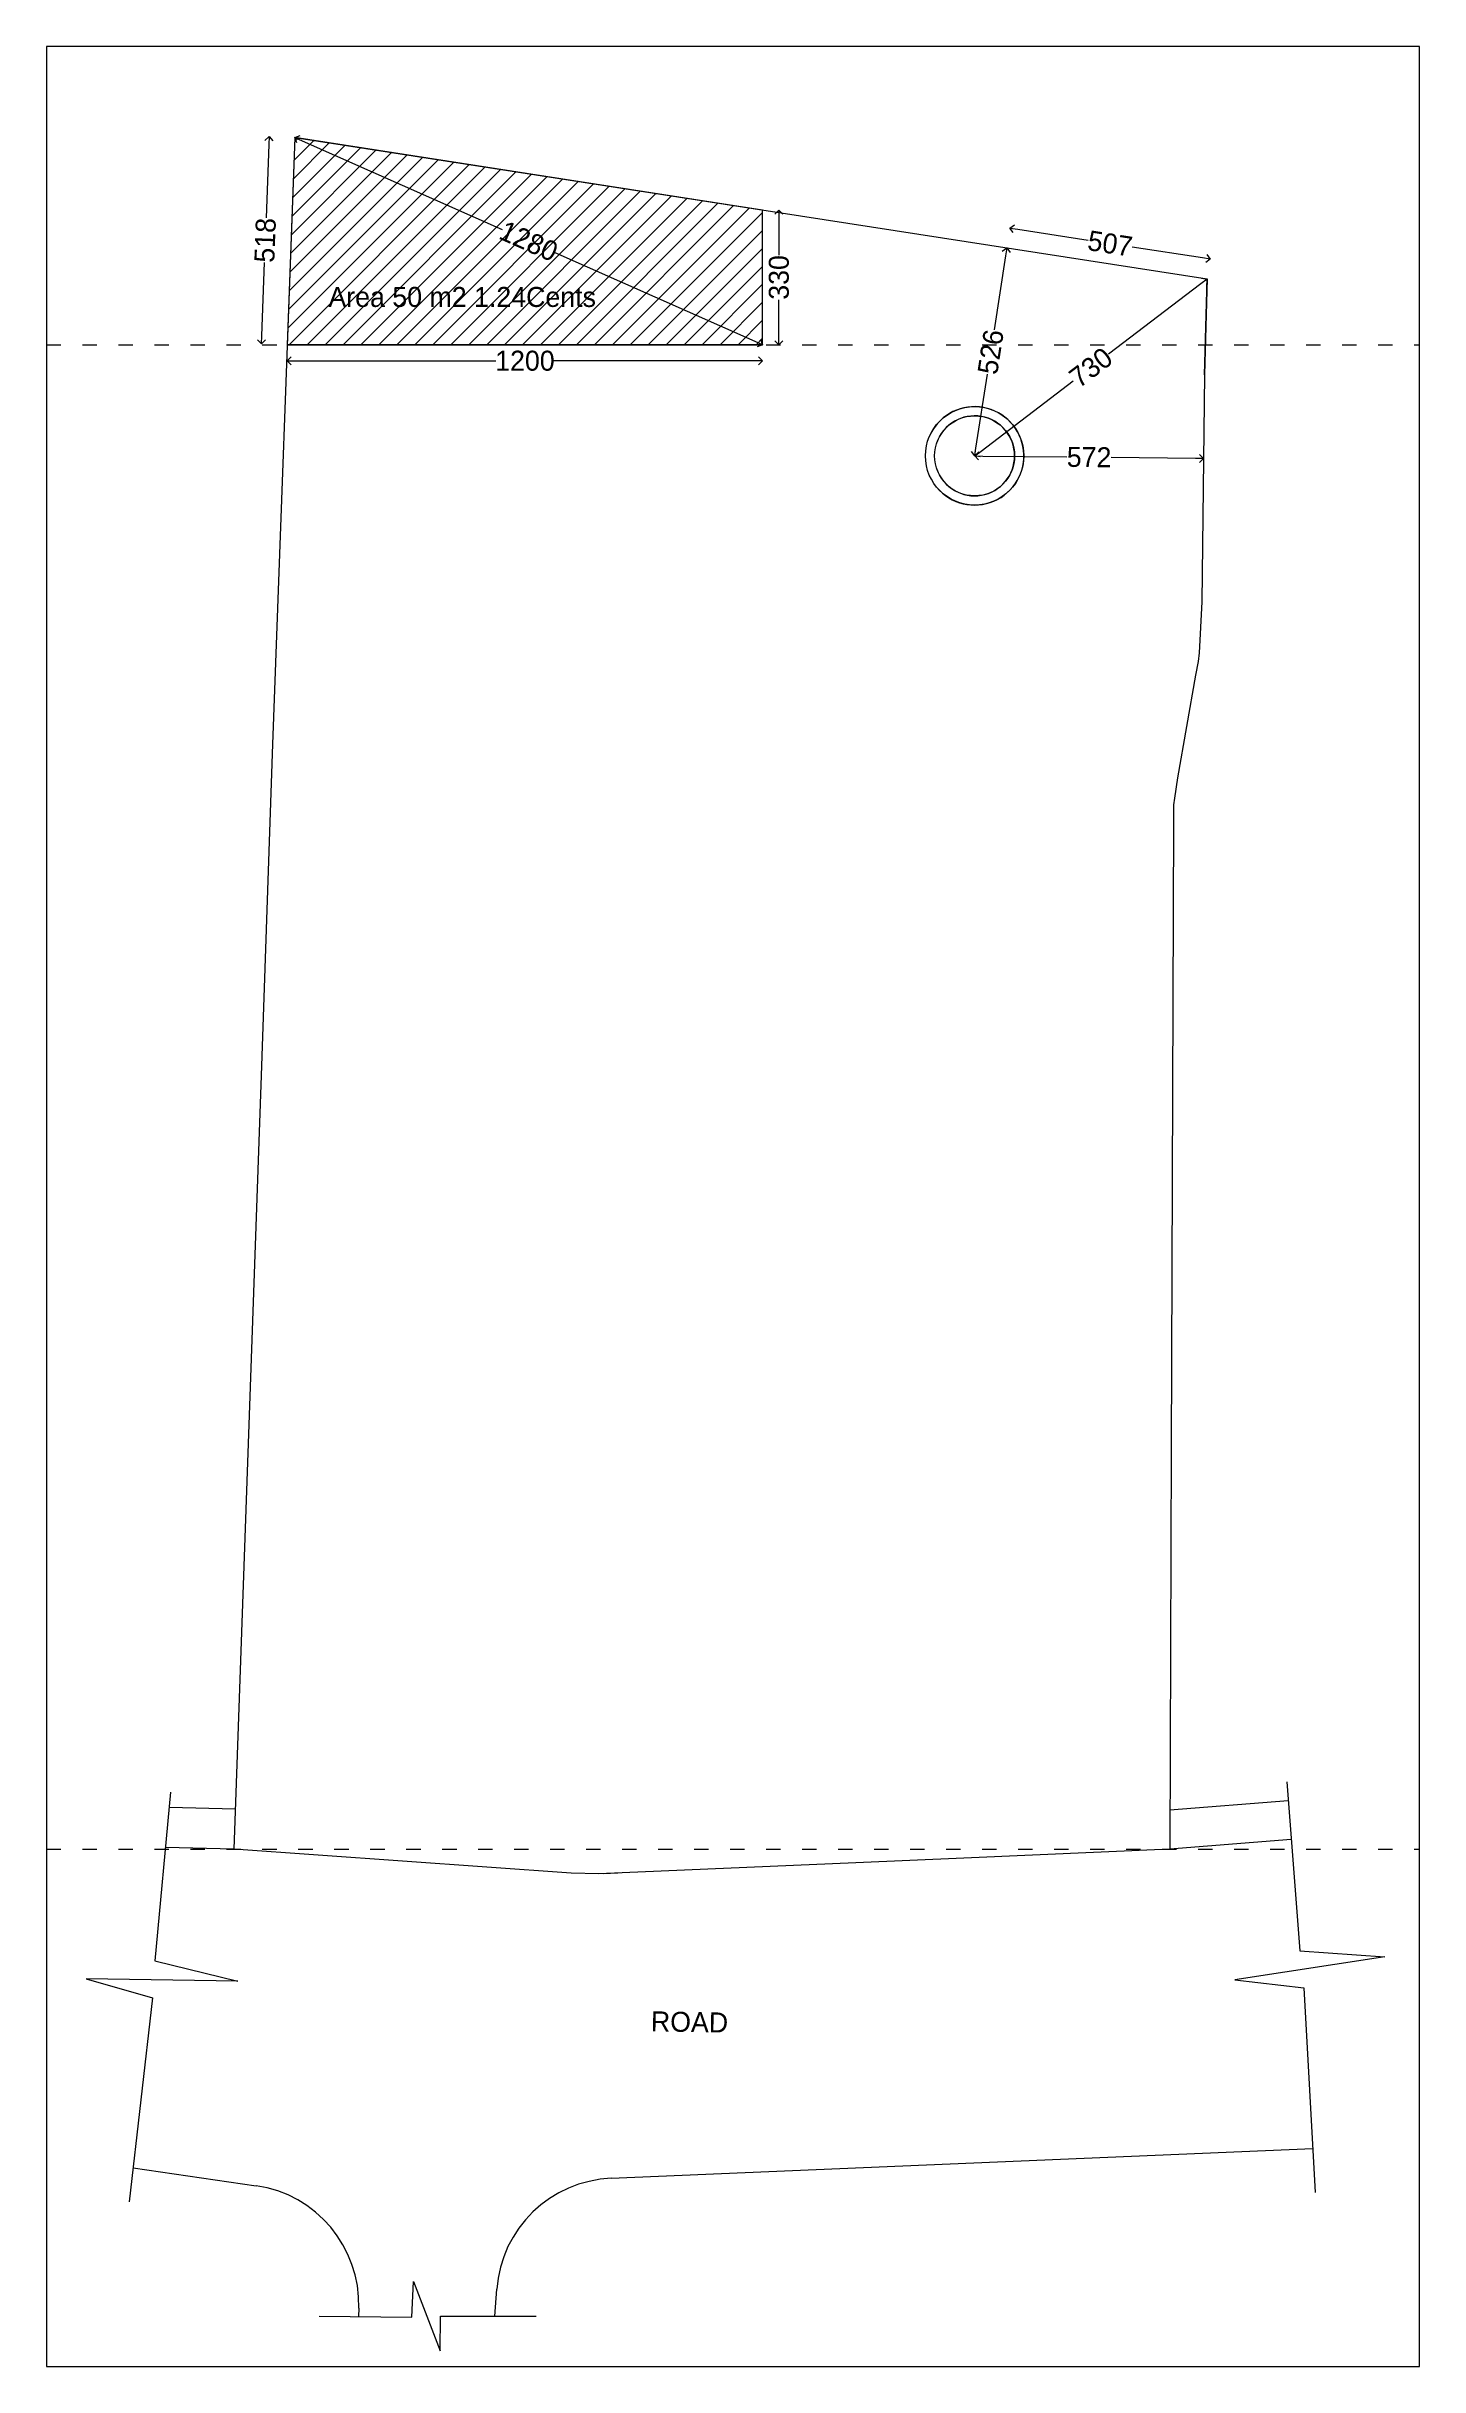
# Model space of a CAD drawing. Header units: inches. Extents: x -706 to 45253, y -3984 to 13819.
# Drawn here: x 41819 to 45253, y 3536 to 9336 of the extents above; entities that cross this region are included whole.
import ezdxf

# ---------------------------------------------------------------- set-up
doc = ezdxf.new("R2010")
doc.units = ezdxf.units.IN
doc.header["$PDMODE"] = 99
doc.header["$PDSIZE"] = 0.2
doc.linetypes.add('ACAD_ISO03W100', pattern=[30, 12, -18])
doc.layers.add('BC-Hatch', color=8, linetype='Continuous')
doc.layers.add('BC-WHITECOLOR', color=7, linetype='Continuous')
doc.styles.add('BC-1IN100-1', font='FreeSans.ttf', dxfattribs={"height": 20})
doc.styles.add('style2', font='FreeSans.ttf')
doc.dimstyles.new('BC-1IN100-1', dxfattribs={"dimtxt": 20, "dimasz": 20, "dimexe": 0.18, "dimexo": 0.0625, "dimgap": 1, "dimtad": 0, "dimtoh": 1, "dimdec": 1, "dimzin": 12, "dimdsep": 46, "dimtxsty": 'BC-1IN100-1', "dimblk": 'OPEN90', "dimcen": 0.09, "dimse1": 1, "dimse2": 1, "dimclrd": 256, "dimclre": 256, "dimclrt": 7, "dimadec": 0, "dimazin": 0, "dimtfac": 1, "dimtdec": 1, "dimtofl": 0, "dimtmove": 1, "dimatfit": 3, "dimldrblk": 'OPEN90', "dimfxl": 0, "dimtolj": 1, "dimtzin": 0, "dimlwd": -1, "dimarcsym": 0})

# ---------------------------------------------------------------- blocks, each defined once
blk = doc.blocks.new('_Open90')
at = {"color": 0, "linetype": 'ByBlock', "lineweight": -2}
for p, q in [((0, 0), (-1, 0)), ((-0.5, 0.5), (0, 0)), ((0, 0), (-0.5, -0.5))]:
    blk.add_line(p, q, dxfattribs=at)
blk = doc.blocks.new('*D716')
at = {"layer": 'BC-Hatch'}
for p, q in [((43650.4, 8906.5), (43650.4, 8813.9)), ((43650.4, 8609.8), (43650.4, 8702.4))]:
    blk.add_line(p, q, dxfattribs=at)
at = {"layer": 'Defpoints', "color": 0}
for p in [(43609.5, 8926.5), (43650.4, 8926.5), (43609.5, 8589.8)]:
    blk.add_point(p, dxfattribs=at)
at = {"layer": 'BC-Hatch', "xscale": 20, "yscale": 20, "zscale": 20}
for p, rotation in [((43650.4, 8926.5), 90), ((43650.4, 8589.8), 270)]:
    blk.add_blockref('_Open90', p, dxfattribs=dict(at, rotation=rotation))
at = {"layer": 'BC-Hatch', "color": 7, "insert": (43650.4, 8758.2), "char_height": 20, "attachment_point": 5, "rotation": 90, "style": 'BC-1IN100-1'}
blk.add_mtext('\\A1;{\\H2.5x;330}', dxfattribs=at)
blk = doc.blocks.new('*D717')
at = {"layer": 'BC-Hatch'}
for p, q in [((42440.9, 8549.7), (42942.8, 8549.7)), ((43589.5, 8549.7), (43087.6, 8549.7))]:
    blk.add_line(p, q, dxfattribs=at)
at = {"layer": 'Defpoints', "color": 0}
for p in [(42420.9, 8589.8), (43609.5, 8589.8), (43609.5, 8549.7)]:
    blk.add_point(p, dxfattribs=at)
at = {"layer": 'BC-Hatch', "xscale": 20, "yscale": 20, "zscale": 20, "rotation": 180}
blk.add_blockref('_Open90', (42420.9, 8549.7), dxfattribs=at)
at = {"layer": 'BC-Hatch', "xscale": 20, "yscale": 20, "zscale": 20}
blk.add_blockref('_Open90', (43609.5, 8549.7), dxfattribs=at)
at = {"layer": 'BC-Hatch', "color": 7, "insert": (43015.2, 8549.7), "char_height": 20, "attachment_point": 5, "style": 'BC-1IN100-1'}
blk.add_mtext('\\A1;{\\H2.5x;1200}', dxfattribs=at)
blk = doc.blocks.new('*D718')
at = {"layer": 'BC-Hatch'}
for p, q in [((44705.3, 8742), (44474.6, 8566.5)), ((44155.8, 8324.1), (44386.5, 8499.6))]:
    blk.add_line(p, q, dxfattribs=at)
at = {"layer": 'Defpoints', "color": 0}
for p in [(44721.1, 8754.3), (44139.7, 8312.2), (44139.9, 8312)]:
    blk.add_point(p, dxfattribs=at)
at = {"layer": 'BC-Hatch', "xscale": 20, "yscale": 20, "zscale": 20}
for p, rotation in [((44721.2, 8754.1), 37.24890819422119), ((44139.9, 8312), 217.2489081942212)]:
    blk.add_blockref('_Open90', p, dxfattribs=dict(at, rotation=rotation))
at = {"layer": 'BC-Hatch', "color": 7, "insert": (44430.5, 8533.1), "char_height": 20, "attachment_point": 5, "rotation": 37.24891, "style": 'BC-1IN100-1'}
blk.add_mtext('\\A1;{\\H2.5x;730}', dxfattribs=at)
blk = doc.blocks.new('*D720')
at = {"layer": 'BC-Hatch'}
for p, q in [((42374.6, 9090.1), (42367.8, 8907)), ((42356.9, 8612.2), (42363.7, 8795.3))]:
    blk.add_line(p, q, dxfattribs=at)
at = {"layer": 'Defpoints', "color": 0}
for p in [(42440, 9107.7), (42356.2, 8592.2), (42420.9, 8589.8)]:
    blk.add_point(p, dxfattribs=at)
at = {"layer": 'BC-Hatch', "xscale": 20, "yscale": 20, "zscale": 20}
for p, rotation in [((42375.3, 9110.1), 87.88999568099896), ((42356.2, 8592.2), 267.889995680999)]:
    blk.add_blockref('_Open90', p, dxfattribs=dict(at, rotation=rotation))
at = {"layer": 'BC-Hatch', "color": 7, "insert": (42365.8, 8851.1), "char_height": 20, "attachment_point": 5, "rotation": 87.89, "style": 'BC-1IN100-1'}
blk.add_mtext('\\A1;{\\H2.5x;518}', dxfattribs=at)
blk = doc.blocks.new('*D721')
at = {"layer": 'BC-Hatch'}
for p, q in [((44217.3, 8812.1), (44188.7, 8627.1)), ((44142.9, 8331.8), (44171.6, 8516.7))]:
    blk.add_line(p, q, dxfattribs=at)
at = {"layer": 'Defpoints', "color": 0}
for p in [(44220.4, 8831.9), (44220.4, 8831.9), (44139.9, 8312)]:
    blk.add_point(p, dxfattribs=at)
at = {"layer": 'BC-Hatch', "xscale": 20, "yscale": 20, "zscale": 20}
for p, rotation in [((44220.4, 8831.9), 81.19325101255167), ((44139.9, 8312), 261.1932510125517)]:
    blk.add_blockref('_Open90', p, dxfattribs=dict(at, rotation=rotation))
at = {"layer": 'BC-Hatch', "color": 7, "insert": (44180.1, 8571.9), "char_height": 20, "attachment_point": 5, "rotation": 81.19325, "style": 'BC-1IN100-1'}
blk.add_mtext('\\A1;{\\H2.5x;526}', dxfattribs=at)
blk = doc.blocks.new('*D722')
at = {"layer": 'BC-Hatch'}
for p, q in [((44247.9, 8878.5), (44423.4, 8851.3)), ((44709.2, 8806.9), (44533.6, 8834.2))]:
    blk.add_line(p, q, dxfattribs=at)
at = {"layer": 'Defpoints', "color": 0}
for p in [(44220.4, 8831.9), (44729, 8803.8), (44721.2, 8754.1)]:
    blk.add_point(p, dxfattribs=at)
at = {"layer": 'BC-Hatch', "xscale": 20, "yscale": 20, "zscale": 20}
for p, rotation in [((44228.1, 8881.6), 171.1753809317941), ((44729, 8803.8), 351.1753809317942)]:
    blk.add_blockref('_Open90', p, dxfattribs=dict(at, rotation=rotation))
at = {"layer": 'BC-Hatch', "color": 7, "insert": (44478.5, 8842.7), "char_height": 20, "attachment_point": 5, "rotation": 351.17538, "style": 'BC-1IN100-1'}
blk.add_mtext('\\A1;{\\H2.5x;507}', dxfattribs=at)
blk = doc.blocks.new('*D724')
at = {"layer": 'BC-Hatch'}
for p, q in [((42458.3, 9099.6), (42958.5, 8878.1)), ((43591.2, 8597.9), (43091, 8819.4))]:
    blk.add_line(p, q, dxfattribs=at)
at = {"layer": 'Defpoints', "color": 0}
for p in [(42440, 9107.7), (43609.5, 8589.8), (43609.5, 8589.8)]:
    blk.add_point(p, dxfattribs=at)
at = {"layer": 'BC-Hatch', "xscale": 20, "yscale": 20, "zscale": 20}
for p, rotation in [((42440, 9107.7), 156.1153916549593), ((43609.5, 8589.8), 336.1153916549594)]:
    blk.add_blockref('_Open90', p, dxfattribs=dict(at, rotation=rotation))
at = {"layer": 'BC-Hatch', "color": 7, "insert": (43024.8, 8848.7), "char_height": 20, "attachment_point": 5, "rotation": 336.11539, "style": 'BC-1IN100-1'}
blk.add_mtext('\\A1;{\\H2.5x;1280}', dxfattribs=at)
blk = doc.blocks.new('*D725')
at = {"layer": 'BC-Hatch'}
for p, q in [((44159.9, 8311.8), (44370.5, 8309.4)), ((44692.1, 8305.9), (44481.4, 8308.2))]:
    blk.add_line(p, q, dxfattribs=at)
at = {"layer": 'Defpoints', "color": 0}
for p in [(44139.9, 8312), (44712.1, 8305.6), (44712.1, 8305.6)]:
    blk.add_point(p, dxfattribs=at)
at = {"layer": 'BC-Hatch', "xscale": 20, "yscale": 20, "zscale": 20}
for p, rotation in [((44139.9, 8312), 179.3605075903967), ((44712.1, 8305.6), 359.3605075903967)]:
    blk.add_blockref('_Open90', p, dxfattribs=dict(at, rotation=rotation))
at = {"layer": 'BC-Hatch', "color": 7, "insert": (44426, 8308.8), "char_height": 20, "attachment_point": 5, "rotation": 359.36051, "style": 'BC-1IN100-1'}
blk.add_mtext('\\A1;{\\H2.5x;572}', dxfattribs=at)

msp = doc.modelspace()

# ---------------------------------------------------------------- hatches: boundary and pattern name
at = {"layer": 'BC-Hatch'}
h = msp.add_hatch(dxfattribs=at)
h.set_pattern_fill('ANSI31', color=256, scale=10, style=0)
h.set_pattern_definition([(45, (6715.436, 0), (-22.45064, 22.45064), [])])
h.paths.add_polyline_path([(43609.49, 8589.82), (43609.49, 8926.5), (42440.01, 9107.68), (42420.93, 8589.82)])
h.paths.add_polyline_path([(42511.31, 8746.92), (43202.63, 8746.92), (43202.63, 8669.52), (42511.31, 8669.52)], flags=24)
h.paths.add_polyline_path([(42966.77, 8906.59), (43106.55, 8844.7), (43082.17, 8789.65), (42942.4, 8851.54)], flags=24)

# ---------------------------------------------------------------- linework, layer by layer
at = {"linetype": 'ACAD_ISO03W100', "ltscale": 3}
for p, q in [((41818.51, 8589.82), (45252.54, 8589.82)), ((41818.51, 4829.18), (45252.54, 4829.18))]:
    msp.add_line(p, q, dxfattribs=at)
msp.add_lwpolyline([(43609.49, 8589.82), (43609.49, 8926.5), (42440.01, 9107.68), (42420.93, 8589.82)], close=True)
at = {"layer": 'BC-Hatch'}
for q in [(43609.49, 8926.5), (42420.93, 8589.82)]:
    msp.add_line((43609.49, 8589.82), q, dxfattribs=at)
at = {"layer": 'BC-WHITECOLOR'}
for p, q in [((42440.01, 9107.68), (42384.15, 7591.52)), ((42440.01, 9107.68, 9945.5), (44721.1, 8754.28, 9945.5)), ((44714.45, 8514.46), (44721.1, 8754.28)), ((44721.1, 8754.28), (44714.45, 8514.46)), ((44714.45, 8514.46), (44708.13, 7947.64)), ((44708.13, 7947.64), (44701.27, 7819.77)), ((44698.41, 7798.46), (44691.84, 7764.24)), ((44701.27, 7819.77), (44698.41, 7798.46)), ((44701.27, 7819.77), (44698.41, 7798.46)), ((44691.84, 7764.24), (44646.67, 7507.31)), ((42384.15, 7591.52), (42355.54, 6763.18)), ((44646.67, 7507.31), (44639.29, 7456.34)), ((44646.67, 7507.31), (44639.29, 7456.34)), ((44637.46, 7439.53), (44636.68, 7396.13)), ((44637.46, 7439.53), (44636.68, 7396.13)), ((44639.29, 7456.34), (44637.46, 7439.53)), ((44639.29, 7456.34), (44637.46, 7439.53)), ((44636.68, 7396.13), (44631.22, 5829.38)), ((42355.54, 6763.18), (42287.55, 4829.18)), ((44631.22, 5829.38), (44627.8, 4829.18)), ((42291.06, 4929.12), (42125.42, 4933.56)), ((44628.13, 4927.7), (44923.72, 4950.94)), ((43131.2, 4769.64), (42287.55, 4829.18)), ((44627.8, 4829.18), (44113.14, 4806.94)), ((43199.71, 4768.11), (43131.2, 4769.64)), ((43842.47, 4795.15), (43199.71, 4768.11)), ((43247.42, 4769.43), (43211.82, 4767.84)), ((44113.14, 4806.94), (43842.47, 4795.15)), ((43231.07, 4006.61), (44985.09, 4080.94)), ((42035.3, 4032.67), (42342.74, 3988.23)), ((42939.55, 3662.07), (42944.62, 3729.39)), ((42599.68, 3682.25), (42599.04, 3660.96))]:
    msp.add_line(p, q, dxfattribs=at)
at = {"layer": 'BC-WHITECOLOR', "ltscale": 0.02}
for p, q in [((42287.55, 4829.18), (42116.23, 4833.77)), ((44931.34, 4853.47), (44627.8, 4829.18))]:
    msp.add_line(p, q, dxfattribs=at)
at = {"layer": 'BC-WHITECOLOR'}
for points in [[(44920.09, 4997.46), (44953.07, 4575.33), (45165.59, 4560.06), (44790.67, 4502.36), (44962.68, 4483.14), (44991.2, 3971.23)], [(42128.93, 4971.61), (42090.1, 4549.98), (42296.99, 4499.01), (41917.71, 4505.5), (42084, 4457.49), (42025.61, 3948.12)], [(42500.4, 3661.8), (42732.05, 3659.84), (42736.3, 3748.71), (42803.57, 3575.06), (42804.3, 3661.93), (43043.07, 3662.17)]]:
    msp.add_lwpolyline(points, dxfattribs=at)
for radius in [123, 100]:
    msp.add_circle((44139.72, 8312.2), radius, dxfattribs=at)
for centre, radius, start, end in [((44139.72, 8312.2), 123, 220.001198, 152.654854), ((44139.72, 8312.2), 100, 199.572538, 160.427462), ((43243.77, 3706.88), 300, 92.426429, 175.696579), ((42299.82, 3691.31), 300, 358.269379, 81.775045)]:
    msp.add_arc(centre, radius, start, end, dxfattribs=at)
at = {"layer": 'Defpoints'}
msp.add_lwpolyline([(41818.51, 9335.67), (41818.51, 3535.98), (45252.54, 3535.98), (45252.54, 9335.67)], close=True, dxfattribs=at)

# ---------------------------------------------------------------- texts
at = {"layer": 'BC-WHITECOLOR', "insert": (42523.81, 8734.42), "char_height": 50, "width": 757.3756, "attachment_point": 1, "style": 'style2'}
msp.add_mtext('{Area 50 m2 1.24Cents}', dxfattribs=at)
at = {"layer": 'BC-WHITECOLOR', "insert": (43330.68, 4424.11), "char_height": 50, "width": 113.9495, "attachment_point": 1, "rotation": 359.020083, "style": 'style2'}
msp.add_mtext('{\\fFreeSans|b0|i0|c0|p18;ROAD}', dxfattribs=at)

# ---------------------------------------------------------------- dimensions: what is measured, and where the dimension line sits
at = {"layer": 'BC-Hatch'}
for p1, p2, distance, text, picture, middle in [((42440.01, 9107.68), (42420.93, 8589.82), -64.76, '{\\H2.5x;518}', '*D720', (42365.75, 8851.13)), ((42440.01, 9107.68, 9945.5), (43609.49, 8589.82), 0, '{\\H2.5x;1280}', '*D724', (43024.75, 8848.75)), ((44220.39, 8831.85), (44721.24, 8754.09), 50.34, '{\\H2.5x;507}', '*D722', (44478.54, 8842.72)), ((44139.85, 8312.01), (44220.39, 8831.85, 9945.5), 0, '{\\H2.5x;526}', '*D721', (44180.12, 8571.93)), ((44721.1, 8754.28), (44139.72, 8312.2), 0.23, '{\\H2.5x;730}', '*D718', (44430.55, 8533.05)), ((44139.85, 8312.01), (44712.12, 8305.63), 0, '{\\H2.5x;572}', '*D725', (44425.99, 8308.82))]:
    dim = msp.add_aligned_dim(p1=p1, p2=p2, distance=distance, text=text, dimstyle='BC-1IN100-1', override={"dimtolj": 1}, dxfattribs=at)
    dim.commit()
    dim.dimension.update_dxf_attribs({"geometry": picture, "text_midpoint": middle})
dim = msp.add_linear_dim(base=(43650.4, 8926.5), p1=(43609.49, 8589.82), p2=(43609.49, 8926.5), angle=90, text='{\\H2.5x;330}', dimstyle='BC-1IN100-1', override={"dimtolj": 1}, dxfattribs=at)
dim.commit()
dim.dimension.update_dxf_attribs({"geometry": '*D716', "text_midpoint": (43650.4, 8758.16), "dimtype": 160})
dim = msp.add_linear_dim(base=(43609.49, 8549.73), p1=(42420.93, 8589.82), p2=(43609.49, 8589.82), text='{\\H2.5x;1200}', dimstyle='BC-1IN100-1', override={"dimtolj": 1}, dxfattribs=at)
dim.commit()
dim.dimension.update_dxf_attribs({"geometry": '*D717', "text_midpoint": (43015.21, 8549.73)})

doc.saveas('drawing.dxf')
